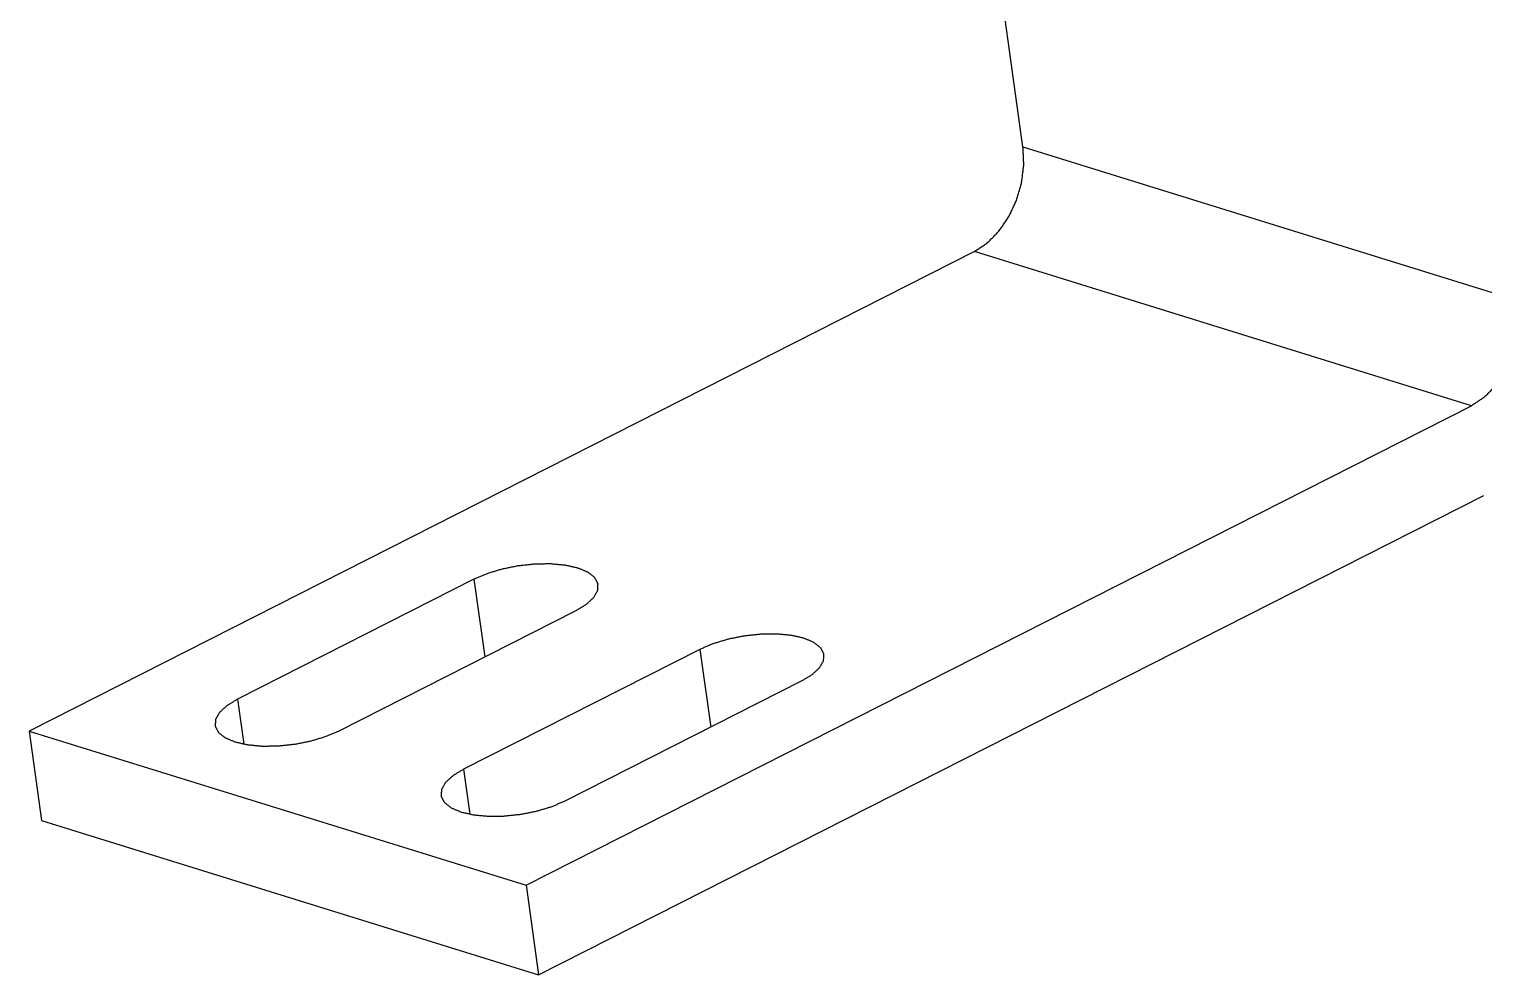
# Model space of a CAD drawing. Header units: millimetres. Extents: x 0 to 420, y 0 to 297.
# Drawn here: x 281.1 to 369.4, y 64.7 to 122.2 of the extents above; entities that cross this region are included whole.
import ezdxf

# ---------------------------------------------------------------- set-up
doc = ezdxf.new("R2010")
doc.units = ezdxf.units.MM
doc.layers.add('101', color=7, linetype='Continuous', true_color=0xffffff)

msp = doc.modelspace()

# ---------------------------------------------------------------- linework, layer by layer
at = {"layer": '101', "color": 252, "linetype": 'Continuous', "lineweight": 25}
for p, q in [((341.417, 115.02), (340.085, 124.541)), ((341.417, 115.02), (371.577, 105.652)), ((338.466, 108.666), (281.107, 79.551)), ((368.626, 99.299), (338.466, 108.666)), ((311.267, 70.183), (368.626, 99.299)), ((312.028, 64.743), (369.387, 93.858)), ((308.1, 88.766), (293.76, 81.487)), ((308.1, 88.766), (308.759, 84.053)), ((299.93, 79.571), (314.269, 86.85)), ((321.809, 84.508), (307.47, 77.229)), ((321.809, 84.508), (322.469, 79.795)), ((313.639, 75.313), (327.978, 82.592)), ((293.76, 81.487), (294.142, 78.761)), ((281.107, 79.551), (311.267, 70.183)), ((281.107, 79.551), (281.868, 74.11)), ((307.47, 77.229), (307.851, 74.503)), ((281.868, 74.11), (312.028, 64.743)), ((311.267, 70.183), (312.028, 64.743))]:
    msp.add_line(p, q, dxfattribs=at)
for points, knots in [([(338.466, 108.666), (339.248, 109.185), (339.959, 109.905), (340.563, 110.79), (341.03, 111.796), (341.337, 112.873), (341.468, 113.965), (341.417, 115.02)], [0, 0, 0.126669, 0.263266, 0.407962, 0.557725, 0.708849, 0.857459, 1, 1]), ([(371.577, 105.652), (371.628, 104.598), (371.497, 103.505), (371.19, 102.429), (370.723, 101.423), (370.118, 100.537), (369.408, 99.817), (368.626, 99.299)], [0, 0, 0.14254, 0.291151, 0.442276, 0.592039, 0.736735, 0.873333, 1, 1]), ([(314.269, 86.85), (314.91, 87.238), (315.364, 87.655), (315.608, 88.08), (315.63, 88.491), (315.43, 88.868), (315.017, 89.191), (314.411, 89.446), (313.644, 89.618), (312.753, 89.699), (311.784, 89.686), (310.785, 89.578), (309.806, 89.382), (308.896, 89.106), (308.1, 88.766)], [0, 0, 0.072421, 0.131995, 0.179352, 0.219142, 0.260397, 0.31114, 0.374619, 0.45063, 0.537075, 0.630774, 0.727927, 0.82447, 0.916377, 1, 1]), ([(327.978, 82.592), (328.619, 82.98), (329.073, 83.397), (329.317, 83.822), (329.339, 84.233), (329.139, 84.61), (328.726, 84.933), (328.12, 85.188), (327.353, 85.36), (326.462, 85.441), (325.493, 85.428), (324.494, 85.32), (323.515, 85.124), (322.605, 84.848), (321.809, 84.508)], [0, 0, 0.07242, 0.131995, 0.179352, 0.219143, 0.260397, 0.31114, 0.374619, 0.45063, 0.537074, 0.630774, 0.727927, 0.82447, 0.916377, 1, 1]), ([(293.76, 81.487), (293.12, 81.099), (292.666, 80.682), (292.422, 80.257), (292.399, 79.846), (292.6, 79.469), (293.013, 79.146), (293.619, 78.891), (294.386, 78.719), (295.276, 78.638), (296.246, 78.651), (297.245, 78.759), (298.224, 78.955), (299.134, 79.231), (299.93, 79.571)], [0, 0, 0.072419, 0.131995, 0.179351, 0.219142, 0.260395, 0.31114, 0.374618, 0.450628, 0.537075, 0.630773, 0.727928, 0.824469, 0.916379, 1, 1]), ([(307.47, 77.229), (306.829, 76.841), (306.375, 76.424), (306.131, 75.999), (306.108, 75.588), (306.309, 75.211), (306.722, 74.888), (307.328, 74.633), (308.095, 74.461), (308.985, 74.38), (309.955, 74.393), (310.954, 74.501), (311.933, 74.697), (312.843, 74.973), (313.639, 75.313)], [0, 0, 0.072418, 0.131995, 0.179351, 0.219142, 0.260395, 0.31114, 0.374617, 0.450628, 0.537075, 0.630773, 0.727928, 0.824469, 0.916379, 1, 1])]:
    msp.add_open_spline(points, degree=1, knots=knots, dxfattribs=at)

doc.saveas('drawing.dxf')
